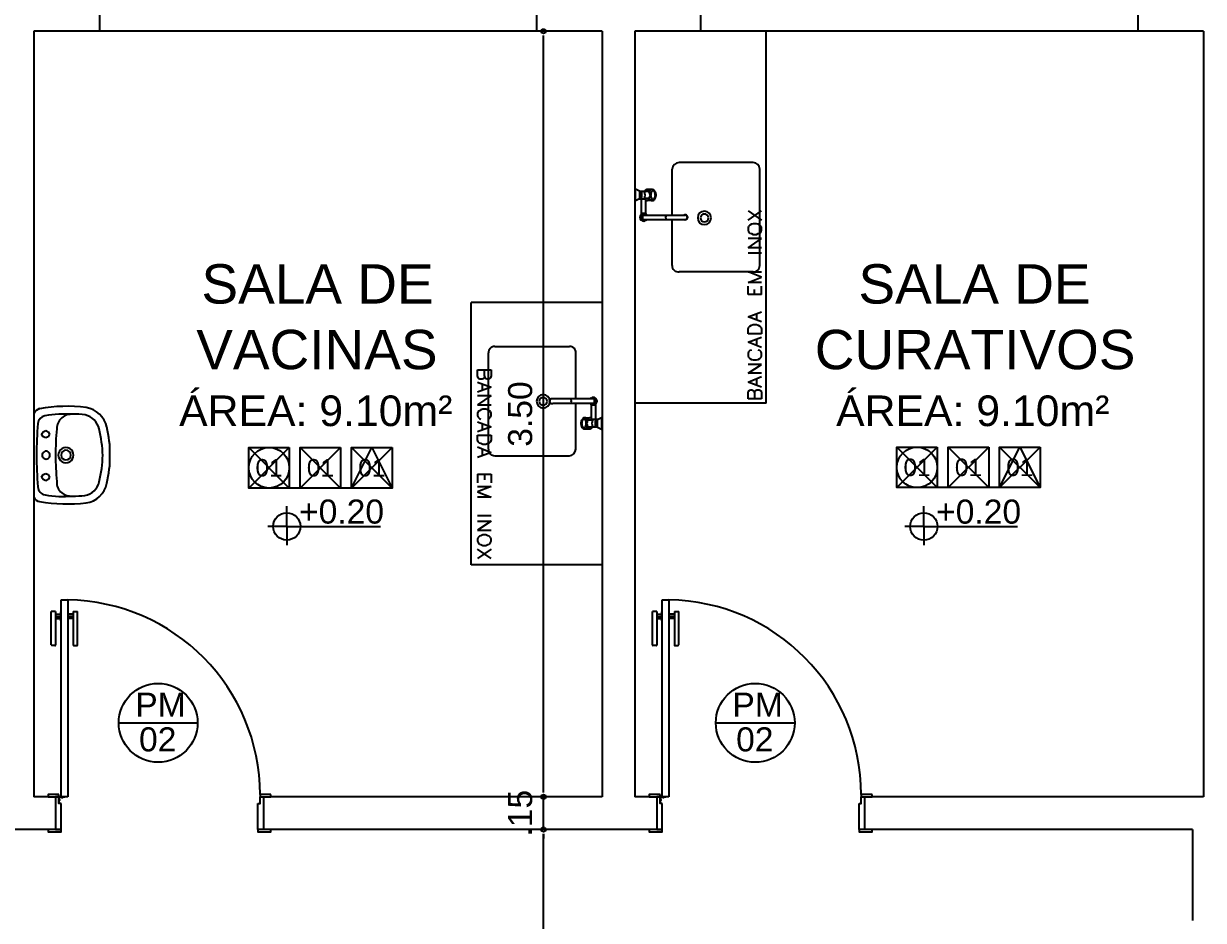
# Model space of a CAD drawing. Header units: millimetres. Extents: x 2125 to 3408, y 1171 to 1686.
# Drawn here: x 2445.49 to 2450.88, y 1530.82 to 1534.92 of the extents above; entities that cross this region are included whole.
import ezdxf
from ezdxf.enums import TextEntityAlignment as Align

# ---------------------------------------------------------------- set-up
doc = ezdxf.new("R2010")
doc.units = ezdxf.units.MM
for name, color, linetype in [('APCOZ', 7, 'Continuous'), ('APCOZ-I', 251, 'Continuous'), ('at_Entity', 7, 'Continuous'), ('cotas', 7, 'Continuous'), ('ESQUADRIAS', 7, 'Continuous'), ('JANELA2', 1, 'Continuous'), ('Layout_Equipamentos', 7, 'Continuous'), ('PAREDE', 4, 'Continuous'), ('TEXTO01', 7, 'Continuous'), ('TEXTO02', 3, 'Continuous'), ('TEXTO03', 2, 'Continuous'), ('TEXTO_ESP_FORRO', 62, 'Continuous'), ('TEXTO_ESP_PAREDES', 10, 'Continuous'), ('TEXTO_ESP_PISO', 150, 'Continuous')]:
    doc.layers.add(name, color=color, linetype=linetype)
doc.styles.add('ARIAL', font='sanss___.ttf')
doc.styles.add('ROMANS', font='arial.ttf')
doc.styles.add('TEXTO1', font='swissko.ttf', dxfattribs={"width": 0.6, "height": 0.1})
doc.dimstyles.new('ESCALA75', dxfattribs={"dimtxt": 0.11, "dimasz": 0.02, "dimexe": 0.02, "dimexo": 0.04, "dimgap": 0.05, "dimtad": 1, "dimzin": 4, "dimdsep": 46, "dimtxsty": 'ROMANS', "dimblk1": 'PPC', "dimblk2": 'PPC', "dimsah": 1, "dimcen": 0.02, "dimclrd": 7, "dimclre": 7, "dimclrt": 3, "dimazin": 1, "dimtfac": 1, "dimtix": 1, "dimtmove": 0, "dimatfit": 3, "dimldrblk": 'PPC', "dimfxl": 0, "dimtolj": 1, "dimtzin": 12, "dimarcsym": 0})

# ---------------------------------------------------------------- blocks, each defined once
blk = doc.blocks.new('P90_02')
at = {"layer": 'ESQUADRIAS', "color": 2}
for p, q in [((0.025, 0.075), (0.025, 0.975)), ((0.025, 0.975), (0.055, 0.975)), ((0.055, 0.975), (0.055, 0.075)), ((0.055, 0.075), (0.025, 0.075))]:
    blk.add_line(p, q, dxfattribs=at)
at = {"layer": 'ESQUADRIAS', "color": 3, "linetype": 'Continuous'}
for p, q in [((-0.02, 0.7698), (-0.02, 0.9215)), ((0, 0.9215), (0, 0.7698)), ((0.023, 0.88), (0.023, 0.92)), ((0.057, 0.88), (0.057, 0.92)), ((0.08, 0.9215), (0.08, 0.7698)), ((0.1, 0.7698), (0.1, 0.9215)), ((-0.0035, 0.7668), (-0.0175, 0.7668)), ((0.0835, 0.7668), (0.0975, 0.7668))]:
    blk.add_line(p, q, dxfattribs=at)
at = {"layer": 'ESQUADRIAS', "color": 3}
for p, q in [((0, 0.9215), (-0.02, 0.9215)), ((0.023, 0.92), (0.025, 0.92)), ((0.057, 0.92), (0.055, 0.92)), ((0.08, 0.9215), (0.1, 0.9215)), ((0, 0.91), (0.023, 0.91)), ((0, 0.9), (0.023, 0.9)), ((0, 0.89), (0.023, 0.89)), ((0.023, 0.88), (0.025, 0.88)), ((0.057, 0.88), (0.055, 0.88)), ((0.08, 0.91), (0.057, 0.91)), ((0.08, 0.9), (0.057, 0.9)), ((0.08, 0.89), (0.057, 0.89))]:
    blk.add_line(p, q, dxfattribs=at)
at = {"layer": 'ESQUADRIAS'}
for p, q in [((0.0165, 0.0585), (0.0165, 0.0615)), ((0.0315, 0.0735), (0.0285, 0.0735))]:
    blk.add_line(p, q, dxfattribs=at)
at = {"layer": 'ESQUADRIAS', "color": 3}
for points in [[(0.015, 0.085), (-0.035, 0.085), (-0.035, 0.075), (0.015, 0.075)], [(0.985, 0.085), (0.935, 0.085), (0.935, 0.075), (0.985, 0.075)], [(0.025, -0.075), (0, -0.075), (-0.035, -0.075), (-0.035, -0.085), (0.025, -0.085)], [(0.985, -0.075), (0.925, -0.075), (0.925, -0.085), (0.985, -0.085)]]:
    blk.add_lwpolyline(points, close=True, dxfattribs=at)
at = {"layer": 'ESQUADRIAS', "color": 2}
for points in [[(0.025, 0.045), (0.015, 0.045), (0.015, 0.075), (0, 0.075), (0, -0.075), (0.025, -0.075)], [(0.925, 0.045), (0.935, 0.045), (0.935, 0.075), (0.95, 0.075), (0.95, -0.075), (0.925, -0.075)]]:
    blk.add_lwpolyline(points, close=True, dxfattribs=at)
at = {"layer": 'ESQUADRIAS', "color": 1}
for points in [[(0.016, 0.0705, -0.236068), (0.015, 0.0725), (0.015, 0.07), (0.015, 0.05), (0.016, 0.05)], [(0.0195, 0.074, 0.236068), (0.0175, 0.075), (0.02, 0.075), (0.04, 0.075), (0.04, 0.074)]]:
    blk.add_lwpolyline(points, format="xyb", close=True, dxfattribs=at)
at = {"layer": 'ESQUADRIAS'}
for points in [[(0.0173, 0.0625), (0.0165, 0.0615), (0.016, 0.0615)], [(0.0173, 0.0575), (0.0165, 0.0585), (0.016, 0.0585)], [(0.0173, 0.0596), (0.0175, 0.0596), (0.0175, 0.0575), (0.0173, 0.0575), (0.0173, 0.0625), (0.0175, 0.0625), (0.0175, 0.0604), (0.0173, 0.0604)], [(0.0275, 0.0727), (0.0285, 0.0735), (0.0285, 0.074)], [(0.0304, 0.0727), (0.0304, 0.0725), (0.0325, 0.0725), (0.0325, 0.0727), (0.0275, 0.0727), (0.0275, 0.0725), (0.0296, 0.0725), (0.0296, 0.0727)], [(0.0325, 0.0727), (0.0315, 0.0735), (0.0315, 0.074)]]:
    blk.add_lwpolyline(points, dxfattribs=at)
at = {"layer": 'ESQUADRIAS', "color": 1}
blk.add_circle((0.0175, 0.0725), 0.0025, dxfattribs=at)
at = {"layer": 'ESQUADRIAS'}
blk.add_arc((0.0429, 0.083), 0.8921, 0.1295, 89.2231, dxfattribs=at)
at = {"layer": 'ESQUADRIAS', "color": 3, "linetype": 'Continuous'}
for centre, start, end in [((-0.017, 0.7698), 180, 260.5377), ((-0.003, 0.7698), 260.5377, 360), ((0.083, 0.7698), 180, 279.4623), ((0.097, 0.7698), 279.4623, 0)]:
    blk.add_arc(centre, 0.003, start, end, dxfattribs=at)
blk = doc.blocks.new('PPC')
at = {"color": 2}
blk.add_circle((0, 0), 0.5, dxfattribs=at)
blk = doc.blocks.new('*D244')
at = {"layer": 'cotas', "color": 7, "lineweight": -2, "transparency": 16777216}
for p, q in [((2448.1315, 1531.231), (2447.8453, 1531.231)), ((2447.8653, 1529.251), (2447.8653, 1531.211)), ((2448.1653, 1529.231), (2447.8453, 1529.231))]:
    blk.add_line(p, q, dxfattribs=at)
at = {"layer": 'DEFPOINTS', "color": 0, "transparency": 16777216}
for p in [(2447.8653, 1531.231), (2448.1715, 1531.231), (2448.3412, 1529.231)]:
    blk.add_point(p, dxfattribs=at)
at = {"layer": 'cotas', "color": 7, "lineweight": -2, "transparency": 16777216, "xscale": 0.02, "yscale": 0.02, "zscale": 0.02}
for p, rotation in [((2447.8653, 1531.231), 90), ((2447.8653, 1529.231), 270)]:
    blk.add_blockref('PPC', p, dxfattribs=dict(at, rotation=rotation))
at = {"layer": 'cotas', "color": 3, "transparency": 16777216, "insert": (2447.7591, 1530.231), "char_height": 0.11, "attachment_point": 5, "rotation": 90, "style": 'ROMANS'}
blk.add_mtext('\\A1;2.00', dxfattribs=at)
blk = doc.blocks.new('*D245')
at = {"layer": 'cotas', "color": 7, "lineweight": -2, "transparency": 16777216}
for p, q in [((2447.8653, 1531.401), (2447.8653, 1531.421)), ((2448.0937, 1531.381), (2447.8453, 1531.381)), ((2447.8653, 1531.231), (2447.8653, 1531.381)), ((2448.1315, 1531.231), (2447.8453, 1531.231)), ((2447.8653, 1531.211), (2447.8653, 1531.191))]:
    blk.add_line(p, q, dxfattribs=at)
at = {"layer": 'DEFPOINTS', "color": 0, "transparency": 16777216}
for p in [(2447.8653, 1531.381), (2448.1337, 1531.381), (2448.1715, 1531.231)]:
    blk.add_point(p, dxfattribs=at)
at = {"layer": 'cotas', "color": 7, "lineweight": -2, "transparency": 16777216, "xscale": 0.02, "yscale": 0.02, "zscale": 0.02}
for p, rotation in [((2447.8653, 1531.381), 270), ((2447.8653, 1531.231), 90)]:
    blk.add_blockref('PPC', p, dxfattribs=dict(at, rotation=rotation))
at = {"layer": 'cotas', "color": 3, "transparency": 16777216, "insert": (2447.7591, 1531.306), "char_height": 0.11, "attachment_point": 5, "rotation": 90, "style": 'ROMANS'}
blk.add_mtext('\\A1;.15', dxfattribs=at)
blk = doc.blocks.new('*D246')
at = {"layer": 'cotas', "color": 7, "lineweight": -2, "transparency": 16777216}
for p, q in [((2448.0937, 1534.881), (2447.8453, 1534.881)), ((2447.8653, 1531.401), (2447.8653, 1534.861)), ((2448.0937, 1531.381), (2447.8453, 1531.381))]:
    blk.add_line(p, q, dxfattribs=at)
at = {"layer": 'DEFPOINTS', "color": 0, "transparency": 16777216}
for p in [(2447.8653, 1534.881), (2448.1337, 1534.881), (2448.1337, 1531.381)]:
    blk.add_point(p, dxfattribs=at)
at = {"layer": 'cotas', "color": 7, "lineweight": -2, "transparency": 16777216, "xscale": 0.02, "yscale": 0.02, "zscale": 0.02}
for p, rotation in [((2447.8653, 1534.881), 90), ((2447.8653, 1531.381), 270)]:
    blk.add_blockref('PPC', p, dxfattribs=dict(at, rotation=rotation))
at = {"layer": 'cotas', "color": 3, "transparency": 16777216, "insert": (2447.7591, 1533.131), "char_height": 0.11, "attachment_point": 5, "rotation": 90, "style": 'ROMANS'}
blk.add_mtext('\\A1;3.50', dxfattribs=at)
blk = doc.blocks.new('Esp_Pis_Par_For_Esc100')
at = {"layer": 'DEFPOINTS'}
for p, q in [((0, 0.37), (0.37, 0)), ((0.37, 0.37), (0, 0)), ((0.47, 0.37), (0.84, 0)), ((0.84, 0.37), (0.47, 0)), ((0.94, 0.37), (1.31, 0)), ((1.31, 0.37), (0.94, 0)), ((0.47, 0), (0.37, 0)), ((0.94, 0), (0.84, 0))]:
    blk.add_line(p, q, dxfattribs=at)
for points in [[(0.37, 0.37), (0.37, 0), (0, 0), (0, 0.37)], [(1.31, 0.37), (1.31, 0), (0.94, 0), (0.94, 0.37)]]:
    blk.add_lwpolyline(points, close=True, dxfattribs=at)
at = {"layer": 'TEXTO_ESP_FORRO'}
blk.add_lwpolyline([(0.94, 0), (1.125, 0.37), (1.31, 0)], close=True, dxfattribs=at)
at = {"layer": 'TEXTO_ESP_PAREDES'}
blk.add_lwpolyline([(0.84, 0.37), (0.84, 0), (0.47, 0), (0.47, 0.37)], close=True, dxfattribs=at)
at = {"layer": 'TEXTO_ESP_PISO'}
blk.add_circle((0.185, 0.185), 0.185, dxfattribs=at)
at = {"layer": 'TEXTO_ESP_FORRO', "color": 3, "linetype": 'ByBlock', "style": 'ARIAL', "text_generation_flag": 6}
blk.add_attdef('FOR', text='', height=0.16, rotation=180, dxfattribs=at).set_placement((1.125, 0.185), align=Align.MIDDLE_CENTER)
at = {"layer": 'TEXTO_ESP_PAREDES', "color": 3, "linetype": 'ByBlock', "ltscale": 0.0001, "style": 'ARIAL', "text_generation_flag": 6}
blk.add_attdef('PAR', text='', height=0.16, rotation=180, dxfattribs=at).set_placement((0.655, 0.185), align=Align.MIDDLE_CENTER)
at = {"layer": 'TEXTO_ESP_PISO', "color": 3, "linetype": 'ByBlock', "style": 'ARIAL', "text_generation_flag": 6}
blk.add_attdef('PIS', text='', height=0.16, rotation=180, dxfattribs=at).set_placement((0.185, 0.185), align=Align.MIDDLE_CENTER)
blk = doc.blocks.new('new block12')
at = {"layer": 'at_Entity', "color": 0}
for p, q in [((-0.1143, 0.055), (-0.1079, 0.0656)), ((-0.1079, 0.0423), (-0.1143, 0.055)), ((-0.1079, 0.0656), (-0.0973, 0.0719)), ((-0.0973, 0.0719), (-0.0846, 0.0656)), ((-0.0846, 0.0656), (-0.0804, 0.055)), ((-0.0804, 0.055), (-0.0846, 0.0423)), ((0.0825, 0.055), (0.0868, 0.0656)), ((0.0868, 0.0423), (0.0825, 0.055)), ((0.0868, 0.0656), (0.0995, 0.0719)), ((0.0995, 0.0719), (0.11, 0.0656)), ((0.11, 0.0656), (0.1164, 0.055)), ((0.1164, 0.055), (0.11, 0.0423)), ((-0.1904, 0), (0, 0)), ((-0.0973, 0.036), (-0.1079, 0.0423)), ((-0.0846, 0.0423), (-0.0973, 0.036)), ((-0.0635, 0), (0.1248, 0)), ((0, 0), (0.1926, 0)), ((0.0995, 0.036), (0.0868, 0.0423)), ((0.11, 0.0423), (0.0995, 0.036))]:
    blk.add_line(p, q, dxfattribs=at)
for centre, radius, start, end in [((-0.1037, 0.2192), 0.1175, 102.514, 169.9443), ((-0.0119, -0.1249), 0.4735, 88.698, 104.4219), ((0.0099, -0.1255), 0.4741, 75.6368, 91.3415), ((0.1075, 0.2249), 0.1107, 7.7196, 79.5925), ((-0.1021, 0.2163), 0.0847, 102.9461, 167.2809), ((0.0138, -0.2613), 0.5766, 91.3524, 103.5038), ((-0.0133, -0.2572), 0.5725, 76.4579, 88.6966), ((0.1052, 0.222), 0.0784, 8.4194, 78.3837), ((0.5296, 0.1532), 0.7539, 173.4134, 189.6929), ((0.1228, 0.188), 0.311, 171.3221, 181.8265), ((-0.1329, 0.1882), 0.3189, 357.9946, 8.1696), ((-0.5309, 0.1535), 0.7531, 350.2791, 6.5765), ((0.4249, 0.1494), 0.6136, 177.3231, 189.2415), ((-0.1166, 0.1739), 0.0716, 176.6025, 219.5997), ((-0.0011, 0.1471), 0.0349, 150.0032, 209.9968), ((-0.0011, 0.1471), 0.0349, 90, 149.9929), ((-0.0011, 0.1471), 0.0222, 90, 180), ((-0.0011, 0.1471), 0.0349, 29.9968, 89.9993), ((-0.0011, 0.1471), 0.0222, 360, 90), ((-0.0011, 0.1471), 0.0349, 330.0032, 29.9968), ((0.1078, 0.1732), 0.0781, 324.6525, 2.8394), ((-0.2623, 0.1317), 0.4504, 349.782, 5.7972), ((-0.1209, 0.1714), 0.0667, 220.3438, 269.4487), ((-0.0011, 0.1471), 0.0349, 209.9968, 269.9993), ((-0.0011, 0.1471), 0.0222, 180, 270), ((-0.0011, 0.1471), 0.0222, 270.0097, 360), ((-0.0011, 0.1471), 0.0349, 270, 329.9929), ((0.1226, 0.1679), 0.0631, 266.7732, 320.7547), ((0.0021, 1.5743), 1.4748, 265.1896, 269.9391), ((-0.0011, 0.0561), 0.018, 150.0128, 209.9872), ((-0.0011, 0.0561), 0.018, 90, 150.0398), ((-0.001, 0.0561), 0.018, 30.0191, 90.0367), ((-0.001, 1.4521), 1.3526, 270.0208, 275.0951), ((-0.0011, 0.0561), 0.018, 330.0128, 29.9872), ((-0.1647, 0.0446), 0.0522, 200.5417, 238.93), ((-0.1427, 0.0567), 0.0385, 188.7558, 265.6127), ((-0.0074, 1.7284), 1.7156, 265.3753, 270.2103), ((-0.0011, 0.0561), 0.018, 210.0191, 270.0367), ((-0.0011, 0.0561), 0.018, 270, 330.0398), ((-0.0011, 1.8918), 1.879, 270, 274.4144), ((0.1414, 0.0585), 0.0402, 273.114, 350.3928), ((0.1736, 0.034), 0.0386, 297.8673, 348.5693)]:
    blk.add_arc(centre, radius, start, end, dxfattribs=at)
blk = doc.blocks.new('new block25')
blk.add_line((0, 0), (-0.5989, 0))
at = {"layer": 'APCOZ'}
for p, q in [((-0.0548, -0.4411), (-0.2258, -0.4411)), ((-0.0548, -0.4611), (-0.2258, -0.4611)), ((-0.0507, -0.4651), (-0.0507, -0.5299)), ((-0.0307, -0.4651), (-0.0307, -0.535)), ((-0.0798, -0.5276), (-0.0582, -0.5276)), ((-0.0215, -0.535), (-0.0307, -0.535)), ((-0.0215, -0.535), (0, -0.5242)), ((-0.0798, -0.5776), (-0.0582, -0.5776)), ((-0.0215, -0.5702), (-0.0457, -0.5702)), ((-0.0215, -0.5702), (0, -0.5809))]:
    blk.add_line(p, q, dxfattribs=at)
at = {"layer": 'APCOZ', "linetype": 'Continuous'}
for points in [[(-0.0802, -0.5276, 0), (-0.0834, -0.5281, 0), (-0.0865, -0.5294, 0), (-0.0893, -0.5315, 0), (-0.0918, -0.5343, 0), (-0.094, -0.5377, 0), (-0.0956, -0.5416, 0), (-0.0968, -0.5458, 0), (-0.0973, -0.5503, 0), (-0.0973, -0.5548, 0), (-0.0968, -0.5593, 0), (-0.0956, -0.5635, 0), (-0.094, -0.5674, 0), (-0.0918, -0.5708, 0), (-0.0893, -0.5736, 0), (-0.0865, -0.5757, 0), (-0.0834, -0.577, 0), (-0.0802, -0.5776, 0)], [(-0.0507, -0.5299, 0), (-0.0522, -0.5291, 0), (-0.0536, -0.5284, 0), (-0.0551, -0.5279, 0), (-0.0566, -0.5277, 0), (-0.0582, -0.5276, 0)], [(-0.0582, -0.5776, 0), (-0.0554, -0.5773, 0), (-0.0527, -0.5763, 0), (-0.0501, -0.5748, 0), (-0.0478, -0.5727, 0), (-0.0457, -0.5702, 0)]]:
    blk.add_polyline3d(points, dxfattribs=at)
at = {"layer": 'APCOZ'}
for centre, radius, start, end in [((-0.2307, -0.4511), 0.0112, 63.7208, 296.2792), ((-0.0407, -0.4511), 0.0173, 125.4187, 144.5813), ((-0.0407, -0.4511), 0.0173, 215.4187, 234.5813), ((-0.0407, -0.4511), 0.0173, 54.5813, 125.4187), ((-0.0407, -0.4511), 0.0173, 305.4187, 54.5813)]:
    blk.add_arc(centre, radius, start, end, dxfattribs=at)
at = {"layer": 'APCOZ-I'}
for p, q in [((-0.0371, -0.4411), (-0.0548, -0.4411)), ((-0.0371, -0.4611), (-0.0548, -0.4611)), ((-0.066, -0.5369), (-0.0446, -0.5369)), ((-0.0307, -0.535), (-0.0457, -0.535)), ((-0.0215, -0.5702), (-0.0215, -0.535)), ((-0.066, -0.5682), (-0.0446, -0.5682))]:
    blk.add_line(p, q, dxfattribs=at)
at = {"layer": 'APCOZ-I', "linetype": 'Continuous'}
for points in [[(-0.0834, -0.572, 0), (-0.0812, -0.5716, 0), (-0.0792, -0.5705, 0), (-0.0773, -0.5685, 0), (-0.0756, -0.566, 0), (-0.0743, -0.5629, 0), (-0.0734, -0.5593, 0), (-0.0728, -0.5555, 0), (-0.0727, -0.5516, 0), (-0.073, -0.5477, 0), (-0.0738, -0.544, 0), (-0.0749, -0.5406, 0), (-0.0764, -0.5378, 0), (-0.0782, -0.5355, 0), (-0.0802, -0.534, 0), (-0.0823, -0.5332, 0), (-0.0845, -0.5332, 0), (-0.0866, -0.534, 0), (-0.0886, -0.5355, 0), (-0.0903, -0.5378, 0), (-0.0918, -0.5406, 0), (-0.093, -0.544, 0), (-0.0937, -0.5477, 0), (-0.0941, -0.5516, 0), (-0.0939, -0.5555, 0), (-0.0934, -0.5593, 0), (-0.0925, -0.5629, 0), (-0.0911, -0.566, 0), (-0.0895, -0.5685, 0), (-0.0876, -0.5705, 0), (-0.0855, -0.5716, 0), (-0.0834, -0.572, 0)], [(-0.0666, -0.5359, 0), (-0.0688, -0.533, 0), (-0.0712, -0.5307, 0), (-0.0739, -0.529, 0), (-0.0768, -0.5279, 0), (-0.0798, -0.5276, 0)], [(-0.0457, -0.535, 0), (-0.0466, -0.5338, 0), (-0.0475, -0.5326, 0), (-0.0486, -0.5316, 0), (-0.0496, -0.5307, 0), (-0.0507, -0.5299, 0)], [(-0.0449, -0.5361, 0), (-0.045, -0.5359, 0), (-0.0452, -0.5357, 0), (-0.0453, -0.5354, 0), (-0.0455, -0.5352, 0), (-0.0457, -0.535, 0)], [(-0.0802, -0.5776, 0), (-0.0772, -0.5773, 0), (-0.0742, -0.5763, 0), (-0.0714, -0.5746, 0), (-0.0688, -0.5722, 0), (-0.0666, -0.5692, 0)], [(-0.0457, -0.5702, 0), (-0.0455, -0.5699, 0), (-0.0453, -0.5697, 0), (-0.0452, -0.5695, 0), (-0.045, -0.5692, 0), (-0.0449, -0.569, 0)]]:
    blk.add_polyline3d(points, dxfattribs=at)
at = {"layer": 'APCOZ-I'}
for centre, radius, start, end in [((-0.2307, -0.4511), 0.01, 90, 270), ((-0.1643, -0.4511), 0.0233, 334.5555, 25.4445), ((-0.0407, -0.4511), 0.0173, 234.5813, 305.4187), ((-0.0407, -0.4511), 0.0126, 232.2518, 127.7482), ((-0.0582, -0.4511), 0.0233, 334.5555, 25.4445), ((-0.0364, -0.5526), 0.0335, 153.9749, 206.0251), ((-0.0683, -0.537), 0.002, 333.9749, 32.1559), ((0.0082, -0.5526), 0.0549, 164.3139, 195.6861), ((-0.0466, -0.5372), 0.002, 344.314, 31.5675), ((0.0495, -0.5526), 0.0816, 167.5382, 192.4618), ((0.2752, -0.5526), 0.2786, 174.3752, 185.6248), ((-0.0683, -0.5681), 0.002, 327.8441, 26.0251), ((-0.0466, -0.5679), 0.002, 328.4325, 15.6861)]:
    blk.add_arc(centre, radius, start, end, dxfattribs=at)
at = {"layer": 'at_Entity', "color": 0}
for p, q in [((-0.5989, -1.2), (-0.5989, 0)), ((-0.4909, -0.2012), (-0.1502, -0.2012)), ((-0.5206, -0.671), (-0.5206, -0.2308)), ((-0.1206, -0.4411), (-0.1206, -0.2308)), ((-0.57, -0.3361), (-0.57, -0.3085)), ((-0.57, -0.3085), (-0.5086, -0.3085)), ((-0.5383, -0.3361), (-0.5383, -0.3085)), ((-0.5086, -0.3085), (-0.5086, -0.3361)), ((-0.5679, -0.3445), (-0.57, -0.3361)), ((-0.57, -0.3636), (-0.5086, -0.3868)), ((-0.5637, -0.3488), (-0.5679, -0.3445)), ((-0.5594, -0.3509), (-0.5637, -0.3488)), ((-0.5488, -0.3509), (-0.5594, -0.3509)), ((-0.5446, -0.3488), (-0.5488, -0.3509)), ((-0.5488, -0.372), (-0.5488, -0.4017)), ((-0.5404, -0.3445), (-0.5446, -0.3488)), ((-0.5383, -0.3361), (-0.5404, -0.3445)), ((-0.534, -0.3445), (-0.5383, -0.3361)), ((-0.5319, -0.3488), (-0.534, -0.3445)), ((-0.5256, -0.3509), (-0.5319, -0.3488)), ((-0.5192, -0.3509), (-0.5256, -0.3509)), ((-0.515, -0.3488), (-0.5192, -0.3509)), ((-0.5107, -0.3445), (-0.515, -0.3488)), ((-0.5086, -0.3361), (-0.5107, -0.3445)), ((-0.5086, -0.3868), (-0.57, -0.4101)), ((-0.57, -0.4249), (-0.5086, -0.4249)), ((-0.5086, -0.4249), (-0.57, -0.4673)), ((-0.57, -0.4673), (-0.5086, -0.4673)), ((-0.1206, -0.671), (-0.1206, -0.4611)), ((-0.5679, -0.499), (-0.57, -0.5053)), ((-0.57, -0.5053), (-0.57, -0.518)), ((-0.57, -0.518), (-0.5679, -0.5244)), ((-0.5615, -0.4948), (-0.5679, -0.499)), ((-0.5679, -0.5244), (-0.5615, -0.5307)), ((-0.5552, -0.4905), (-0.5615, -0.4948)), ((-0.5615, -0.5307), (-0.5552, -0.5328)), ((-0.5467, -0.4884), (-0.5552, -0.4905)), ((-0.5319, -0.4884), (-0.5467, -0.4884)), ((-0.5234, -0.4905), (-0.5319, -0.4884)), ((-0.5171, -0.4948), (-0.5234, -0.4905)), ((-0.5234, -0.5328), (-0.5171, -0.5307)), ((-0.5107, -0.499), (-0.5171, -0.4948)), ((-0.5171, -0.5307), (-0.5107, -0.5244)), ((-0.5086, -0.5053), (-0.5107, -0.499)), ((-0.5107, -0.5244), (-0.5086, -0.518)), ((-0.5086, -0.518), (-0.5086, -0.5053)), ((-0.57, -0.5455), (-0.5086, -0.5688)), ((-0.5086, -0.5688), (-0.57, -0.5921)), ((-0.5488, -0.554), (-0.5488, -0.5836)), ((-0.57, -0.6069), (-0.5086, -0.6069)), ((-0.57, -0.6281), (-0.57, -0.6069)), ((-0.5679, -0.6365), (-0.57, -0.6281)), ((-0.5615, -0.6429), (-0.5679, -0.6365)), ((-0.5552, -0.645), (-0.5615, -0.6429)), ((-0.5467, -0.6492), (-0.5552, -0.645)), ((-0.5234, -0.645), (-0.5319, -0.6492)), ((-0.5171, -0.6429), (-0.5234, -0.645)), ((-0.5107, -0.6365), (-0.5171, -0.6429)), ((-0.5086, -0.6281), (-0.5107, -0.6365)), ((-0.5086, -0.6069), (-0.5086, -0.6281)), ((-0.57, -0.6598), (-0.5086, -0.6852)), ((-0.5086, -0.6852), (-0.57, -0.7085)), ((-0.5488, -0.6704), (-0.5488, -0.7)), ((-0.5319, -0.6492), (-0.5467, -0.6492)), ((-0.4909, -0.7006), (-0.1502, -0.7006)), ((-0.57, -0.7847), (-0.5086, -0.7847)), ((-0.57, -0.7847), (-0.57, -0.8249)), ((-0.5383, -0.7847), (-0.5383, -0.8101)), ((-0.5086, -0.7847), (-0.5086, -0.8249)), ((-0.57, -0.8418), (-0.5086, -0.8418)), ((-0.5086, -0.8418), (-0.57, -0.8651)), ((-0.57, -0.8651), (-0.5086, -0.8905)), ((-0.5086, -0.8905), (-0.57, -0.8905)), ((-0.5086, -0.9751), (-0.57, -0.9751)), ((-0.57, -1.0005), (-0.5086, -1.0005)), ((-0.5086, -1.0005), (-0.57, -1.0407)), ((-0.57, -1.0407), (-0.5086, -1.0407)), ((-0.5679, -1.0746), (-0.57, -1.0809)), ((-0.5615, -1.0682), (-0.5679, -1.0746)), ((-0.5552, -1.0661), (-0.5615, -1.0682)), ((-0.5467, -1.0619), (-0.5552, -1.0661)), ((-0.5319, -1.0619), (-0.5467, -1.0619)), ((-0.5234, -1.0661), (-0.5319, -1.0619)), ((-0.5171, -1.0682), (-0.5234, -1.0661)), ((-0.5107, -1.0746), (-0.5171, -1.0682)), ((-0.5086, -1.0809), (-0.5107, -1.0746)), ((-0.57, -1.0809), (-0.57, -1.0915)), ((-0.57, -1.0915), (-0.5679, -1.0978)), ((-0.5086, -1.1275), (-0.57, -1.1698)), ((-0.5086, -1.1698), (-0.57, -1.1275)), ((-0.5679, -1.0978), (-0.5615, -1.1042)), ((-0.5615, -1.1042), (-0.5552, -1.1063)), ((-0.5552, -1.1063), (-0.5467, -1.1105)), ((-0.5467, -1.1105), (-0.5319, -1.1105)), ((-0.5319, -1.1105), (-0.5234, -1.1063)), ((-0.5234, -1.1063), (-0.5171, -1.1042)), ((-0.5171, -1.1042), (-0.5107, -1.0978)), ((-0.5107, -1.0978), (-0.5086, -1.0915)), ((-0.5086, -1.0915), (-0.5086, -1.0809)), ((0, -1.2), (-0.5989, -1.2))]:
    blk.add_line(p, q, dxfattribs=at)
for centre, radius, start, end in [((-0.4917, -0.2301), 0.0289, 88.5161, 181.4839), ((-0.1478, -0.2284), 0.0273, 354.9724, 95.0276), ((-0.2698, -0.4519), 0.0307, 90, 180), ((-0.2698, -0.4519), 0.0307, 360, 90), ((-0.2698, -0.4519), 0.0307, 180, 270), ((-0.2698, -0.4519), 0.018, 90, 180), ((-0.2698, -0.4519), 0.018, 180, 270), ((-0.2698, -0.4519), 0.018, 360, 90), ((-0.2698, -0.4519), 0.018, 270, 0), ((-0.2698, -0.4519), 0.0307, 270, 0), ((-0.4917, -0.6717), 0.0289, 178.5159, 271.4841), ((-0.1513, -0.6699), 0.0307, 270, 0)]:
    blk.add_arc(centre, radius, start, end, dxfattribs=at)
blk = doc.blocks.new('new block16')
at = {"layer": 'APCOZ'}
for p, q in [((-0.5794, 0.9688), (-0.601, 0.9796)), ((-0.5212, 0.9762), (-0.5428, 0.9762)), ((-0.5794, 0.9336), (-0.601, 0.9228)), ((-0.5794, 0.9688), (-0.5553, 0.9688)), ((-0.5794, 0.9336), (-0.5702, 0.9336)), ((-0.5702, 0.8638), (-0.5702, 0.9336)), ((-0.5502, 0.8638), (-0.5502, 0.9285)), ((-0.5212, 0.9262), (-0.5428, 0.9262)), ((-0.5462, 0.8597), (-0.3752, 0.8597)), ((-0.5462, 0.8397), (-0.3752, 0.8397))]:
    blk.add_line(p, q, dxfattribs=at)
at = {"layer": 'APCOZ', "linetype": 'Continuous'}
for points in [[(-0.5428, 0.9762, 0), (-0.5456, 0.9759, 0), (-0.5483, 0.975, 0), (-0.5508, 0.9734, 0), (-0.5532, 0.9714, 0), (-0.5553, 0.9688, 0)], [(-0.5207, 0.9262, 0), (-0.5175, 0.9267, 0), (-0.5145, 0.9281, 0), (-0.5117, 0.9302, 0), (-0.5091, 0.933, 0), (-0.507, 0.9363, 0), (-0.5053, 0.9402, 0), (-0.5042, 0.9445, 0), (-0.5036, 0.9489, 0), (-0.5036, 0.9535, 0), (-0.5042, 0.9579, 0), (-0.5053, 0.9622, 0), (-0.507, 0.966, 0), (-0.5091, 0.9694, 0), (-0.5117, 0.9722, 0), (-0.5145, 0.9743, 0), (-0.5175, 0.9757, 0), (-0.5207, 0.9762, 0)], [(-0.5502, 0.9285, 0), (-0.5488, 0.9277, 0), (-0.5473, 0.927, 0), (-0.5458, 0.9266, 0), (-0.5443, 0.9263, 0), (-0.5428, 0.9262, 0)]]:
    blk.add_polyline3d(points, dxfattribs=at)
at = {"layer": 'APCOZ'}
for centre, radius, start, end in [((-0.5602, 0.8497), 0.0173, 125.4187, 234.5813), ((-0.5602, 0.8497), 0.0173, 35.4187, 54.5813), ((-0.5602, 0.8497), 0.0173, 234.5813, 305.4187), ((-0.5602, 0.8497), 0.0173, 305.4187, 324.5813), ((-0.3702, 0.8497), 0.0112, 243.7208, 116.2792)]:
    blk.add_arc(centre, radius, start, end, dxfattribs=at)
at = {"layer": 'APCOZ-I'}
for p, q in [((-0.5794, 0.9688), (-0.5794, 0.9336)), ((-0.5702, 0.9336), (-0.5553, 0.9336)), ((-0.5349, 0.9668), (-0.5564, 0.9668)), ((-0.5349, 0.9355), (-0.5564, 0.9355)), ((-0.5638, 0.8597), (-0.5462, 0.8597)), ((-0.5638, 0.8397), (-0.5462, 0.8397)), ((-0.3752, 0.8597), (-0.3702, 0.8597)), ((-0.3752, 0.8397), (-0.3702, 0.8397))]:
    blk.add_line(p, q, dxfattribs=at)
at = {"layer": 'APCOZ-I', "linetype": 'Continuous'}
for points in [[(-0.5207, 0.9762, 0), (-0.5238, 0.9759, 0), (-0.5268, 0.9749, 0), (-0.5296, 0.9732, 0), (-0.5321, 0.9708, 0), (-0.5343, 0.9678, 0)], [(-0.5553, 0.9688, 0), (-0.5555, 0.9686, 0), (-0.5556, 0.9683, 0), (-0.5558, 0.9681, 0), (-0.5559, 0.9679, 0), (-0.5561, 0.9676, 0)], [(-0.5561, 0.9348, 0), (-0.5559, 0.9345, 0), (-0.5558, 0.9343, 0), (-0.5556, 0.9341, 0), (-0.5555, 0.9338, 0), (-0.5553, 0.9336, 0)], [(-0.5553, 0.9336, 0), (-0.5544, 0.9324, 0), (-0.5534, 0.9313, 0), (-0.5524, 0.9302, 0), (-0.5513, 0.9293, 0), (-0.5502, 0.9285, 0)], [(-0.5343, 0.9346, 0), (-0.5322, 0.9317, 0), (-0.5297, 0.9293, 0), (-0.527, 0.9276, 0), (-0.5241, 0.9266, 0), (-0.5212, 0.9262, 0)], [(-0.5176, 0.9707, 0), (-0.5197, 0.9703, 0), (-0.5218, 0.9691, 0), (-0.5237, 0.9672, 0), (-0.5253, 0.9646, 0), (-0.5267, 0.9615, 0), (-0.5276, 0.958, 0), (-0.5281, 0.9541, 0), (-0.5283, 0.9502, 0), (-0.5279, 0.9463, 0), (-0.5272, 0.9426, 0), (-0.526, 0.9393, 0), (-0.5245, 0.9364, 0), (-0.5228, 0.9342, 0), (-0.5208, 0.9326, 0), (-0.5187, 0.9318, 0), (-0.5165, 0.9318, 0), (-0.5144, 0.9326, 0), (-0.5124, 0.9342, 0), (-0.5106, 0.9364, 0), (-0.5091, 0.9393, 0), (-0.508, 0.9426, 0), (-0.5072, 0.9463, 0), (-0.5069, 0.9502, 0), (-0.507, 0.9541, 0), (-0.5076, 0.958, 0), (-0.5085, 0.9615, 0), (-0.5098, 0.9646, 0), (-0.5115, 0.9672, 0), (-0.5134, 0.9691, 0), (-0.5154, 0.9703, 0), (-0.5176, 0.9707, 0)]]:
    blk.add_polyline3d(points, dxfattribs=at)
at = {"layer": 'APCOZ-I'}
for centre, radius, start, end in [((-0.8761, 0.9512), 0.2786, 354.3752, 5.6248), ((-0.6505, 0.9512), 0.0816, 347.5382, 12.4618), ((-0.5544, 0.9666), 0.002, 148.4325, 195.6861), ((-0.5544, 0.9358), 0.002, 164.314, 211.5675), ((-0.6091, 0.9512), 0.0549, 344.3139, 15.6861), ((-0.5327, 0.9668), 0.002, 147.8441, 206.0251), ((-0.5327, 0.9356), 0.002, 153.9749, 212.1559), ((-0.5645, 0.9512), 0.0335, 333.9749, 26.0251), ((-0.5602, 0.8497), 0.0173, 54.5813, 125.4187), ((-0.5602, 0.8497), 0.0126, 52.2518, 307.7482), ((-0.5428, 0.8497), 0.0233, 154.5555, 205.4445), ((-0.4367, 0.8497), 0.0233, 154.5555, 205.4445), ((-0.3702, 0.8497), 0.01, 270, 90)]:
    blk.add_arc(centre, radius, start, end, dxfattribs=at)
at = {"layer": 'at_Entity', "color": 0}
for p, q in [((0, 0), (0, 1.7)), ((-0.0593, 1.0994), (-0.3978, 1.0994)), ((-0.0296, 0.6296), (-0.0296, 1.0698)), ((-0.0825, 0.8368), (-0.0212, 0.8791)), ((-0.0825, 0.8791), (-0.0212, 0.8368)), ((-0.0741, 0.8135), (-0.0804, 0.8072)), ((-0.0677, 0.8177), (-0.0741, 0.8135)), ((-0.0593, 0.8199), (-0.0677, 0.8177)), ((-0.0444, 0.8199), (-0.0593, 0.8199)), ((-0.036, 0.8177), (-0.0444, 0.8199)), ((-0.0296, 0.8135), (-0.036, 0.8177)), ((-0.0233, 0.8072), (-0.0296, 0.8135)), ((-0.0804, 0.8072), (-0.0825, 0.8029)), ((-0.0825, 0.8029), (-0.0825, 0.7902)), ((-0.0825, 0.7902), (-0.0804, 0.7839)), ((-0.0804, 0.7839), (-0.0741, 0.7775)), ((-0.0741, 0.7775), (-0.0677, 0.7754)), ((-0.0677, 0.7754), (-0.0593, 0.7712)), ((-0.0593, 0.7712), (-0.0444, 0.7712)), ((-0.0444, 0.7712), (-0.036, 0.7754)), ((-0.036, 0.7754), (-0.0296, 0.7775)), ((-0.0296, 0.7775), (-0.0233, 0.7839)), ((-0.0212, 0.8029), (-0.0233, 0.8072)), ((-0.0233, 0.7839), (-0.0212, 0.7902)), ((-0.0212, 0.7902), (-0.0212, 0.8029)), ((-0.0825, 0.7098), (-0.0212, 0.7521)), ((-0.0212, 0.7521), (-0.0825, 0.7521)), ((-0.0212, 0.7098), (-0.0825, 0.7098)), ((-0.0825, 0.6866), (-0.0212, 0.6866)), ((-0.0593, 0.6), (-0.3978, 0.6)), ((-0.0212, 0.5765), (-0.0825, 0.5998)), ((-0.0825, 0.5998), (-0.0212, 0.5998)), ((-0.0825, 0.5511), (-0.0212, 0.5765)), ((-0.0212, 0.5511), (-0.0825, 0.5511)), ((-0.0825, 0.4961), (-0.0825, 0.5342)), ((-0.0212, 0.4961), (-0.0825, 0.4961)), ((-0.0529, 0.4961), (-0.0529, 0.5194)), ((-0.0212, 0.4961), (-0.0212, 0.5342)), ((-0.0825, 0.3945), (-0.0212, 0.4178)), ((-0.0212, 0.3713), (-0.0825, 0.3945)), ((-0.0423, 0.3797), (-0.0423, 0.4093)), ((-0.0825, 0.3374), (-0.0804, 0.3459)), ((-0.0825, 0.3162), (-0.0825, 0.3374)), ((-0.0804, 0.3459), (-0.0741, 0.3522)), ((-0.0741, 0.3522), (-0.0677, 0.3564)), ((-0.0677, 0.3564), (-0.0593, 0.3586)), ((-0.0593, 0.3586), (-0.0444, 0.3586)), ((-0.0444, 0.3586), (-0.036, 0.3564)), ((-0.036, 0.3564), (-0.0296, 0.3522)), ((-0.0296, 0.3522), (-0.0233, 0.3459)), ((-0.0233, 0.3459), (-0.0212, 0.3374)), ((-0.0212, 0.3374), (-0.0212, 0.3162)), ((-0.0212, 0.3162), (-0.0825, 0.3162)), ((-0.0825, 0.2781), (-0.0212, 0.3014)), ((-0.0212, 0.2549), (-0.0825, 0.2781)), ((-0.0423, 0.2633), (-0.0423, 0.293)), ((-0.0804, 0.2337), (-0.0825, 0.2274)), ((-0.0825, 0.2274), (-0.0825, 0.2168)), ((-0.0825, 0.2168), (-0.0804, 0.2104)), ((-0.0741, 0.2401), (-0.0804, 0.2337)), ((-0.0677, 0.2422), (-0.0741, 0.2401)), ((-0.0296, 0.2401), (-0.036, 0.2422)), ((-0.0233, 0.2337), (-0.0296, 0.2401)), ((-0.0212, 0.2274), (-0.0233, 0.2337)), ((-0.0233, 0.2104), (-0.0212, 0.2168)), ((-0.0212, 0.2168), (-0.0212, 0.2274)), ((-0.0825, 0.1364), (-0.0212, 0.1766)), ((-0.0212, 0.1766), (-0.0825, 0.1766)), ((-0.0804, 0.2104), (-0.0741, 0.2041)), ((-0.0741, 0.2041), (-0.0677, 0.1999)), ((-0.0677, 0.1999), (-0.0593, 0.1977)), ((-0.0593, 0.1977), (-0.0444, 0.1977)), ((-0.0444, 0.1977), (-0.036, 0.1999)), ((-0.036, 0.1999), (-0.0296, 0.2041)), ((-0.0296, 0.2041), (-0.0233, 0.2104)), ((-0.0212, 0.1364), (-0.0825, 0.1364)), ((-0.0825, 0.0962), (-0.0212, 0.1216)), ((-0.0423, 0.0814), (-0.0423, 0.111)), ((-0.0212, 0.0729), (-0.0825, 0.0962)), ((-0.0825, 0.0454), (-0.0804, 0.056)), ((-0.0804, 0.056), (-0.0762, 0.0581)), ((-0.0762, 0.0581), (-0.0719, 0.0602)), ((-0.0719, 0.0602), (-0.0656, 0.0602)), ((-0.0656, 0.0602), (-0.0593, 0.0581)), ((-0.0593, 0.0581), (-0.0571, 0.056)), ((-0.0571, 0.056), (-0.0529, 0.0454)), ((-0.0529, 0.0454), (-0.0508, 0.056)), ((-0.0508, 0.056), (-0.0466, 0.0581)), ((-0.0466, 0.0581), (-0.0423, 0.0602)), ((-0.0423, 0.0602), (-0.0317, 0.0602)), ((-0.0317, 0.0602), (-0.0275, 0.0581)), ((-0.0275, 0.0581), (-0.0233, 0.056)), ((-0.0233, 0.056), (-0.0212, 0.0454)), ((0, 0), (-0.601, 0)), ((-0.0825, 0.02), (-0.0825, 0.0454)), ((-0.0212, 0.02), (-0.0825, 0.02)), ((-0.0529, 0.0454), (-0.0529, 0.02)), ((-0.0212, 0.0454), (-0.0212, 0.02))]:
    blk.add_line(p, q, dxfattribs=at)
for centre, radius, start, end in [((-0.3988, 1.0687), 0.0307, 88.1044, 177.9457), ((-0.0604, 1.0687), 0.0308, 2.0624, 87.9376), ((-0.2825, 0.8465), 0.0307, 90, 180), ((-0.2825, 0.8465), 0.018, 90, 180), ((-0.2825, 0.8465), 0.0307, 360, 90), ((-0.2825, 0.8465), 0.018, 360, 90), ((-0.2825, 0.8465), 0.0307, 180, 270), ((-0.2825, 0.8465), 0.018, 180, 270), ((-0.2825, 0.8465), 0.018, 270, 0), ((-0.2825, 0.8465), 0.0307, 270, 0), ((-0.402, 0.6274), 0.0277, 175.3276, 278.6223), ((-0.0569, 0.6272), 0.0273, 264.9724, 5.0276)]:
    blk.add_arc(centre, radius, start, end, dxfattribs=at)
at = {"layer": 'Layout_Equipamentos'}
for p, q in [((-0.4296, 0.8597), (-0.4296, 1.0698)), ((-0.4296, 0.6296), (-0.4296, 0.8397))]:
    blk.add_line(p, q, dxfattribs=at)
blk = doc.blocks.new('new block4')
at = {"layer": 'TEXTO01'}
h = blk.add_hatch(dxfattribs=at)
h.set_pattern_fill('ANGLE', color=256)
h.set_pattern_definition([(0, (-2260.456, -913.906), (0, 6.985), [5.08, -1.905]), (90, (-2260.456, -913.906), (-6.985, 4e-16), [5.08, -1.905])])
h.paths.add_polyline_path([(0, 0), (0, -0.0624, 0.414214), (0.0624, 0)])
h.paths.add_polyline_path([(0, 0), (0, 0.0624, 0.414214), (-0.0624, 0)])
for q in [(0, 0.093), (-0.0862, 0), (0.4292, 0), (0, -0.0852)]:
    blk.add_line((0, 0), q, dxfattribs=at)
blk.add_circle((0, 0), 0.0624, dxfattribs=at)

msp = doc.modelspace()

# ---------------------------------------------------------------- linework, layer by layer
at = {"layer": 'JANELA2', "linetype": 'Continuous'}
for p, q in [((2445.8337, 1535.031), (2445.8337, 1534.881)), ((2447.8337, 1535.031), (2447.8337, 1534.881)), ((2448.5837, 1535.031), (2448.5837, 1534.881)), ((2450.5837, 1535.031), (2450.5837, 1534.881))]:
    msp.add_line(p, q, dxfattribs=at)
at = {"layer": 'PAREDE', "linetype": 'Continuous'}
for p, q in [((2448.1337, 1534.881), (2445.5337, 1534.881)), ((2445.5337, 1534.881), (2445.5337, 1531.381)), ((2448.1337, 1534.881), (2448.1337, 1531.381)), ((2450.8837, 1534.881), (2448.2837, 1534.881)), ((2448.2837, 1534.881), (2448.2837, 1531.381)), ((2450.8837, 1534.881), (2450.8837, 1531.381)), ((2445.5987, 1531.381), (2445.5337, 1531.381)), ((2448.1337, 1531.381), (2446.6187, 1531.381)), ((2448.3487, 1531.381), (2448.2837, 1531.381)), ((2450.8837, 1531.381), (2449.3687, 1531.381)), ((2445.5987, 1531.231), (2445.3187, 1531.231)), ((2448.3487, 1531.231), (2446.6187, 1531.231)), ((2450.8337, 1531.231), (2449.3687, 1531.231)), ((2450.8337, 1531.231), (2450.8337, 1530.816))]:
    msp.add_line(p, q, dxfattribs=at)
at = {"layer": 'TEXTO01'}
for p, q in [((2445.9223, 1531.7192), (2446.2831, 1531.7192)), ((2448.6536, 1531.7192), (2449.0143, 1531.7192))]:
    msp.add_line(p, q, dxfattribs=at)
for centre in [(2446.1027, 1531.7192), (2448.8339, 1531.7192)]:
    msp.add_circle(centre, 0.1804, dxfattribs=at)

# ---------------------------------------------------------------- block references
msp.add_blockref('new block25', (2448.1337, 1533.641))
at = {"layer": 'ESQUADRIAS'}
for p in [(2445.6337, 1531.306), (2448.3837, 1531.306)]:
    msp.add_blockref('P90_02', p, dxfattribs=at)
at = {"layer": 'Layout_Equipamentos'}
msp.add_blockref('new block16', (2448.8837, 1533.181), dxfattribs=at)
at = {"layer": 'Layout_Equipamentos', "rotation": 270}
msp.add_blockref('new block12', (2445.5337, 1532.942), dxfattribs=at)
at = {"layer": 'TEXTO01'}
for p in [(2446.6906, 1532.6173), (2449.6047, 1532.6169)]:
    msp.add_blockref('new block4', p, dxfattribs=at)
at = {"layer": 'TEXTO02', "xscale": 0.5, "yscale": 0.5, "zscale": 0.5}
for p in [(2446.5174, 1532.7928), (2449.4815, 1532.7947)]:
    msp.add_blockref('Esp_Pis_Par_For_Esc100', p, dxfattribs=at).add_auto_attribs({'PIS': '01', 'PAR': '01', 'FOR': '01'})

# ---------------------------------------------------------------- texts
at = {"layer": 'cotas', "ltscale": 0.0001, "char_height": 0.11, "width": 0.503613, "attachment_point": 1, "style": 'TEXTO1'}
for insert in [(2446.6787, 1532.7401), (2449.5928, 1532.7398)]:
    msp.add_mtext('\\pi0.06832;{\\fSansSerif|b0|i0|c2|p2;\\W1;+0.20}', dxfattribs=dict(at, insert=insert))
at = {"layer": 'TEXTO01', "ltscale": 0.0001, "char_height": 0.11, "width": 0.330365, "attachment_point": 1, "style": 'TEXTO1'}
for s, insert in [('{\\fSansSerif|b0|i0|c2|p2;\\W1;PM}', (2445.998, 1531.8571)), ('{\\fSansSerif|b0|i0|c2|p2;\\W1;PM}', (2448.7292, 1531.8571)), ('{\\fSansSerif|b0|i0|c2|p2;\\W1;02}', (2446.0151, 1531.6987)), ('{\\fSansSerif|b0|i0|c2|p2;\\W1;02}', (2448.7463, 1531.6987))]:
    msp.add_mtext(s, dxfattribs=dict(at, insert=insert))
at = {"layer": 'TEXTO03', "ltscale": 0.0001, "char_height": 0.12, "width": 3.592802, "attachment_point": 1, "style": 'TEXTO1'}
for s, insert in [('\\pi1.2875;{\\fSansSerif|b0|i0|c2|p2;\\H1.5x;\\W1;\\C2;SALA DE\\P\\pi1.2638;VACINAS\\P\\pi1.1854;\\H0.77777x;\\C3;ÁREA: 9.10m²}', (2445.0131, 1533.816)), ('\\pi1.2875;{\\fSansSerif|b0|i0|c2|p2;\\H1.5x;\\W1;\\C2;SALA DE\\P\\pi1.0878;CURATIVOS\\P\\pi1.1854;\\H0.77777x;\\C3;ÁREA: 9.10m²}', (2448.0183, 1533.816))]:
    msp.add_mtext(s, dxfattribs=dict(at, insert=insert))

# ---------------------------------------------------------------- dimensions: what is measured, and where the dimension line sits
at = {"layer": 'cotas'}
for base, p1, p2, picture, middle in [((2447.8653, 1534.881), (2448.1337, 1531.381), (2448.1337, 1534.881), '*D246', (2447.7591, 1533.131)), ((2447.8653, 1531.381), (2448.1715, 1531.231), (2448.1337, 1531.381), '*D245', (2447.7591, 1531.306)), ((2447.8653, 1531.231), (2448.3412, 1529.231), (2448.1715, 1531.231), '*D244', (2447.7591, 1530.231))]:
    dim = msp.add_linear_dim(base=base, p1=p1, p2=p2, angle=90, dimstyle='ESCALA75', override={"dimtmove": 1}, dxfattribs=at)
    dim.commit()
    dim.dimension.update_dxf_attribs({"geometry": picture, "text_midpoint": middle})

doc.saveas('drawing.dxf')
